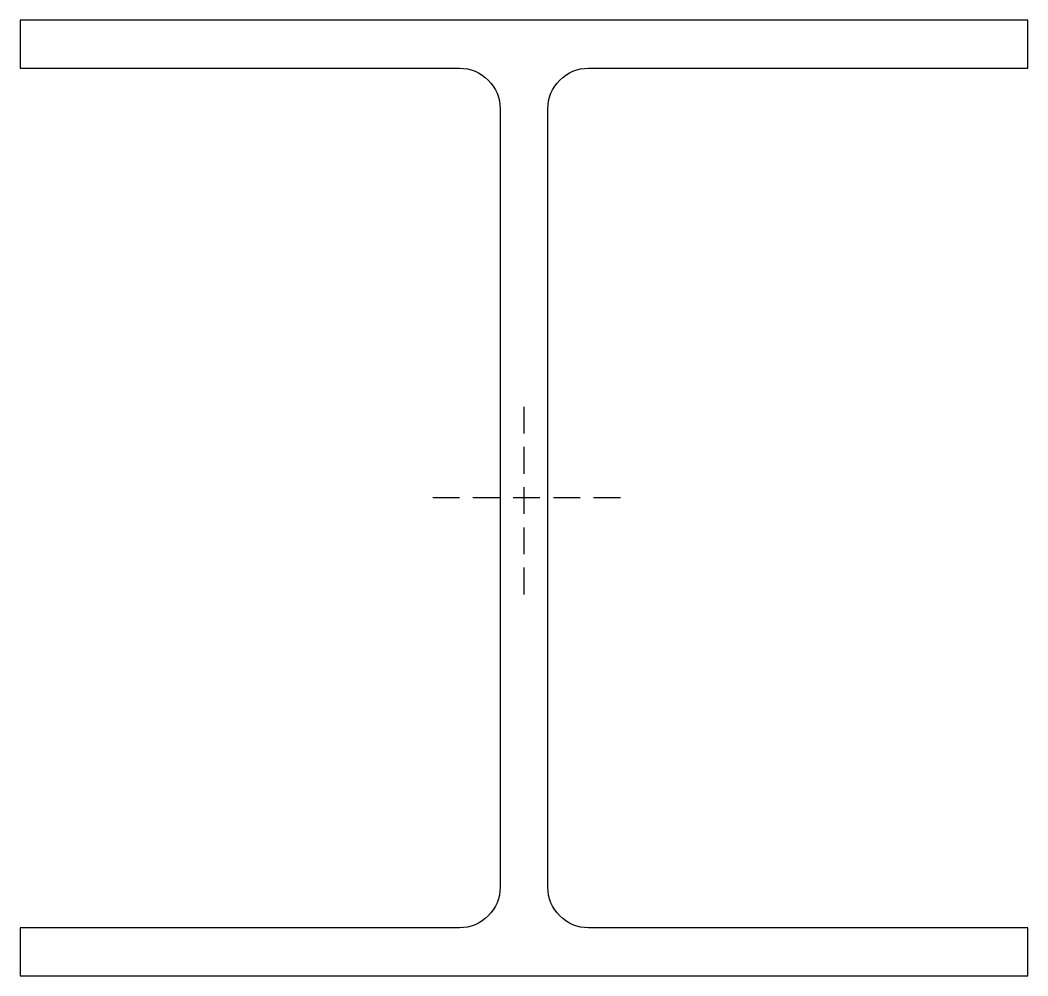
# Model space of a CAD drawing. Header units: millimetres. Extents: x -188 to 188, y -178 to 178.
import ezdxf

# ---------------------------------------------------------------- set-up
doc = ezdxf.new("R2010")
doc.units = ezdxf.units.MM
doc.linetypes.add('DASHED', pattern=[0.75, 0.5, -0.25])
doc.layers.add('ref', color=251, linetype='Continuous', plot=False)

msp = doc.modelspace()

# ---------------------------------------------------------------- linework, layer by layer
msp.add_lwpolyline([(-8.9, 145.1), (-8.9, -145.1, -0.414214), (-24.1, -160.3), (-188, -160.3), (-188, -178.2), (188, -178.2), (188, -160.3), (24.1, -160.3, -0.414214), (8.9, -145.1), (8.9, 145.1, -0.414214), (24.1, 160.3), (188, 160.3), (188, 178.2), (-188, 178.2), (-188, 160.3), (-24.1, 160.3, -0.414214)], format="xyb", close=True)
at = {"layer": 'ref', "linetype": 'DASHED', "ltscale": 20}
for p, q in [((0, -35.95), (0, 35.95)), ((35.95, 0), (-35.95, 0))]:
    msp.add_line(p, q, dxfattribs=at)

doc.saveas('drawing.dxf')
